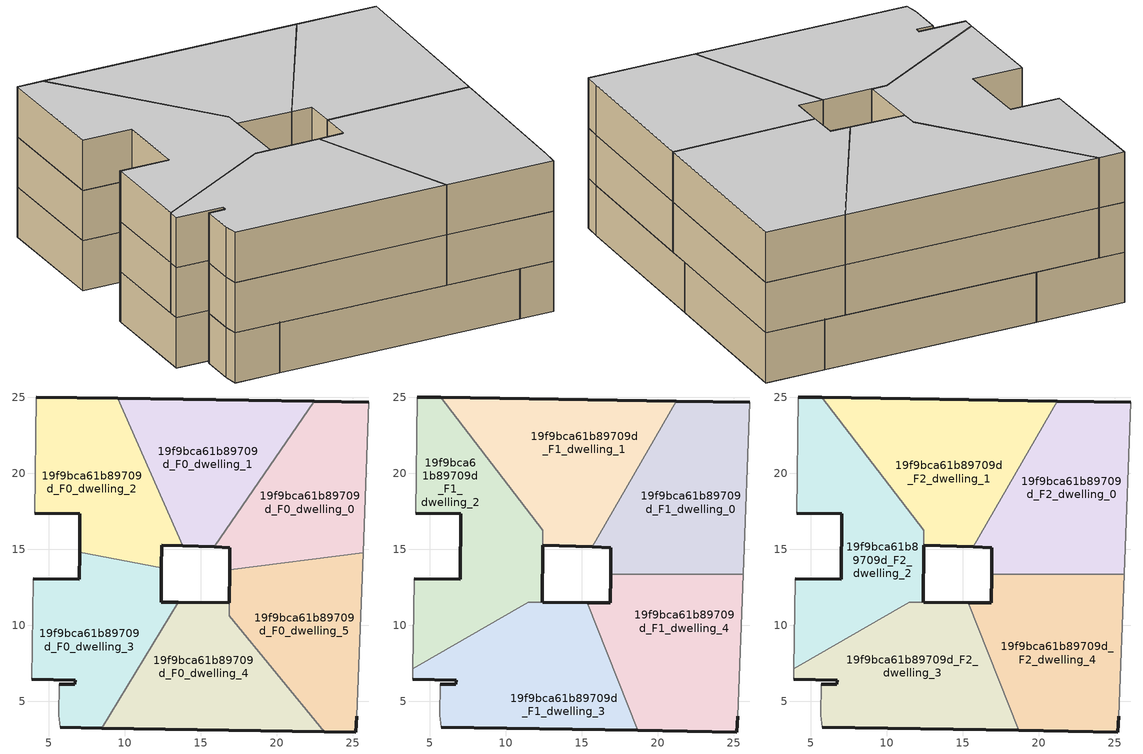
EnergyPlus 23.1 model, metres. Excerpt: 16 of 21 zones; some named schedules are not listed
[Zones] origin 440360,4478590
19f9bca61b89709d_F0_dwelling_0
 floor ground (EU_floor_Construction): 25.66,14.78 26.04,24.66 22.45,24.71 15.88,15.15 16.9,15.12 16.89,13.64 z0
 wall outside (EU_wall_Construction): 16.89,13.64 16.9,15.12 15.88,15.15 / 22.45,24.71 26.04,24.66 z0:3
 wall adiabatic (EU_wall_Construction): 26.04,24.66 25.66,14.78 z0:3
 wall to 19f9bca61b89709d_F0_dwelling_5 (EU_wall_Construction): 25.66,14.78 16.89,13.64 z0:3
 wall to 19f9bca61b89709d_F0_dwelling_1 (EU_wall_Construction): 15.88,15.15 22.45,24.71 z0:3
19f9bca61b89709d_F0_dwelling_1
 floor ground (EU_floor_Construction): 15.88,15.15 22.45,24.71 9.56,24.92 13.82,15.22 z0
 wall outside (EU_wall_Construction): 15.88,15.15 13.82,15.22 / 9.56,24.92 22.45,24.71 z0:3
 wall to 19f9bca61b89709d_F0_dwelling_2 (EU_wall_Construction): 13.82,15.22 9.56,24.92 z0:3
19f9bca61b89709d_F0_dwelling_2
 floor ground (EU_floor_Construction): 12.41,13.78 12.42,15.27 13.82,15.22 9.56,24.92 4.2,25.01 4.07,17.38 7.05,17.34 7.03,14.82 z0
 wall outside (EU_wall_Construction): 4.2,25.01 9.56,24.92 / 13.82,15.22 12.42,15.27 12.41,13.78 / 7.03,14.82 7.05,17.34 4.07,17.38 z0:3
 wall adiabatic (EU_wall_Construction): 4.07,17.38 4.2,25.01 z0:3
 wall to 19f9bca61b89709d_F0_dwelling_3 (EU_wall_Construction): 12.41,13.78 7.03,14.82 z0:3
19f9bca61b89709d_F0_dwelling_3
 floor ground (EU_floor_Construction): 8.49,3.25 13.52,11.51 12.41,11.52 12.41,13.78 7.03,14.82 7.02,13.03 4,13.06 3.99,12.98 3.88,6.45 6.74,6.39 6.72,6.13 5.71,6.13 5.67,4.08 5.78,3.29 z0
 wall outside (EU_wall_Construction): 4,13.06 7.02,13.03 7.03,14.82 / 12.41,13.78 12.41,11.52 13.52,11.51 / 8.49,3.25 5.78,3.29 / 5.71,6.13 6.72,6.13 6.74,6.39 3.88,6.45 z0:3
 wall adiabatic (EU_wall_Construction): 3.88,6.45 3.99,12.98 4,13.06 / 5.78,3.29 5.67,4.08 5.71,6.13 z0:3
 wall to 19f9bca61b89709d_F0_dwelling_4 (EU_wall_Construction): 13.52,11.51 8.49,3.25 z0:3
19f9bca61b89709d_F0_dwelling_4
 floor ground (EU_floor_Construction): 23.13,3.03 16.86,10.64 16.87,11.49 13.52,11.51 8.49,3.25 z0
 wall outside (EU_wall_Construction): 23.13,3.03 8.49,3.25 / 13.52,11.51 16.87,11.49 z0:3
 wall to 19f9bca61b89709d_F0_dwelling_5 (EU_wall_Construction): 16.87,11.49 16.87,10.64 23.13,3.03 z0:3
19f9bca61b89709d_F0_dwelling_5
 floor ground (EU_floor_Construction): 25.16,2.99 25.25,4.03 25.66,14.78 16.89,13.64 16.87,10.64 23.13,3.03 z0
 wall outside (EU_wall_Construction): 16.87,11.49 16.89,13.64 / 25.25,4.03 25.16,2.99 23.13,3.03 z0:3
 wall adiabatic (EU_wall_Construction): 25.66,14.78 25.25,4.03 z0:3
 roof outside (EU_roof_Construction): 16.89,13.35 16.87,10.64 23.13,3.03 16.86,10.64 z3
19f9bca61b89709d_F1_dwelling_0
 floor to 19f9bca61b89709d_F0_dwelling_0 (EU_floor_Construction): 25.66,14.78 26.04,24.66 22.45,24.71 15.88,15.15 16.9,15.12 16.89,13.64 z3
 floor to 19f9bca61b89709d_F0_dwelling_1 (EU_floor_Construction): 15.88,15.15 22.45,24.71 15.68,15.16 z3; 15.68,15.16 22.45,24.71 21.22,24.73 z3
 floor to 19f9bca61b89709d_F0_dwelling_5 (EU_floor_Construction): 25.61,13.35 25.66,14.78 16.89,13.64 16.89,13.35 z3
 wall outside (EU_wall_Construction): 16.89,13.35 16.9,15.12 15.68,15.16 / 21.22,24.73 26.04,24.66 z3:6
 wall adiabatic (EU_wall_Construction): 26.04,24.66 25.61,13.35 z3:6
 wall to 19f9bca61b89709d_F1_dwelling_4 (EU_wall_Construction): 25.61,13.35 16.89,13.35 z3:6
 wall to 19f9bca61b89709d_F1_dwelling_1 (EU_wall_Construction): 15.68,15.16 21.22,24.73 z3:6
19f9bca61b89709d_F1_dwelling_1
 floor to 19f9bca61b89709d_F0_dwelling_1 (EU_floor_Construction): 15.68,15.16 21.22,24.73 9.56,24.92 13.82,15.22 z3
 floor to 19f9bca61b89709d_F0_dwelling_2 (EU_floor_Construction): 13.82,15.22 9.56,24.92 5.74,24.98 12.42,16.25 12.42,15.27 z3
 wall outside (EU_wall_Construction): 5.74,24.98 21.22,24.73 / 15.68,15.16 12.42,15.27 z3:6
 wall to 19f9bca61b89709d_F1_dwelling_2 (EU_wall_Construction): 12.42,15.27 12.42,16.25 5.74,24.98 z3:6
19f9bca61b89709d_F1_dwelling_2
 floor to 19f9bca61b89709d_F0_dwelling_2 (EU_floor_Construction): 12.41,13.78 12.42,16.25 5.74,24.98 4.2,25.01 4.07,17.38 7.05,17.34 7.03,14.82 z3
 floor to 19f9bca61b89709d_F0_dwelling_3 (EU_floor_Construction): 12.41,11.52 12.41,13.78 7.03,14.82 7.02,13.03 4,13.06 3.99,12.98 3.9,7.14 11.48,11.53 z3
 wall outside (EU_wall_Construction): 4,13.06 7.02,13.03 7.05,17.34 4.07,17.38 / 4.2,25.01 5.74,24.98 / 12.42,15.27 12.41,11.52 z3:6
 wall adiabatic (EU_wall_Construction): 3.9,7.14 3.99,12.98 4,13.06 / 4.07,17.38 4.2,25.01 z3:6
 wall to 19f9bca61b89709d_F1_dwelling_3 (EU_wall_Construction): 12.41,11.52 11.48,11.53 3.9,7.14 z3:6
19f9bca61b89709d_F1_dwelling_3
 floor to 19f9bca61b89709d_F0_dwelling_3 (EU_floor_Construction): 8.49,3.25 13.52,11.51 11.48,11.53 3.9,7.14 3.88,6.45 6.74,6.39 6.72,6.13 5.71,6.13 5.67,4.08 5.77,3.29 z3
 floor to 19f9bca61b89709d_F0_dwelling_4 (EU_floor_Construction): 18.67,3.09 15.37,11.5 13.52,11.51 8.49,3.25 z3
 wall outside (EU_wall_Construction): 12.42,11.52 15.37,11.5 / 18.67,3.09 5.78,3.29 / 5.71,6.13 6.72,6.13 6.74,6.39 3.88,6.45 z3:6
 wall adiabatic (EU_wall_Construction): 5.78,3.29 5.67,4.08 5.71,6.13 / 3.88,6.45 3.9,7.14 z3:6
 wall to 19f9bca61b89709d_F1_dwelling_4 (EU_wall_Construction): 15.37,11.5 18.67,3.09 z3:6
19f9bca61b89709d_F1_dwelling_4
 floor to 19f9bca61b89709d_F0_dwelling_5 (EU_floor_Construction): 25.16,2.99 25.25,4.03 25.61,13.35 16.89,13.35 16.87,10.64 23.13,3.03 z3
 floor to 19f9bca61b89709d_F0_dwelling_4 (EU_floor_Construction): 23.13,3.03 16.86,10.64 16.87,11.49 15.37,11.5 18.67,3.09 z3
 wall outside (EU_wall_Construction): 15.37,11.5 16.87,11.49 16.89,13.35 / 25.25,4.03 25.16,2.99 18.67,3.09 z3:6
 wall adiabatic (EU_wall_Construction): 25.61,13.35 25.25,4.03 z3:6
19f9bca61b89709d_F2_dwelling_0
 floor to 19f9bca61b89709d_F1_dwelling_0 (EU_floor_Construction): 25.61,13.35 26.04,24.66 21.22,24.73 15.68,15.16 16.9,15.12 16.89,13.35 z6
 wall outside (EU_wall_Construction): 16.89,13.35 16.9,15.12 15.68,15.16 / 21.22,24.73 26.04,24.66 z6:9
 wall adiabatic (EU_wall_Construction): 26.04,24.66 25.61,13.35 z6:9
 wall to 19f9bca61b89709d_F2_dwelling_4 (EU_wall_Construction): 25.61,13.35 16.89,13.35 z6:9
 wall to 19f9bca61b89709d_F2_dwelling_1 (EU_wall_Construction): 15.68,15.16 21.22,24.73 z6:9
 ceiling to 19f9bca61b89709d_F3_dwelling_0 (EU_floor_Construction): 26.04,24.66 25.61,13.35 16.89,13.35 16.9,15.12 15.68,15.16 21.22,24.73 z9
19f9bca61b89709d_F2_dwelling_1
 floor to 19f9bca61b89709d_F1_dwelling_1 (EU_floor_Construction): 15.68,15.16 21.22,24.73 5.74,24.98 12.42,16.25 12.42,15.27 z6
 wall outside (EU_wall_Construction): 5.74,24.98 21.22,24.73 / 15.68,15.16 12.42,15.27 z6:9
 wall to 19f9bca61b89709d_F2_dwelling_2 (EU_wall_Construction): 12.42,15.27 12.42,16.25 5.74,24.98 z6:9
 ceiling to 19f9bca61b89709d_F3_dwelling_1 (EU_floor_Construction): 21.22,24.73 15.68,15.16 12.42,15.27 12.42,16.25 5.74,24.98 z9
19f9bca61b89709d_F2_dwelling_2
 floor to 19f9bca61b89709d_F1_dwelling_2 (EU_floor_Construction): 12.41,11.52 12.42,16.25 5.74,24.98 4.2,25.01 4.07,17.38 7.05,17.34 7.02,13.03 4,13.06 3.99,12.98 3.9,7.14 11.48,11.53 z6
 wall outside (EU_wall_Construction): 4,13.06 7.02,13.03 7.05,17.34 4.07,17.38 / 4.2,25.01 5.74,24.98 / 12.42,15.27 12.41,11.52 z6:9
 wall adiabatic (EU_wall_Construction): 3.9,7.14 3.99,12.98 4,13.06 / 4.07,17.38 4.2,25.01 z6:9
 wall to 19f9bca61b89709d_F2_dwelling_3 (EU_wall_Construction): 12.41,11.52 11.48,11.53 3.9,7.14 z6:9
 ceiling to 19f9bca61b89709d_F3_dwelling_2 (EU_floor_Construction): 5.74,24.98 12.42,16.25 12.41,11.52 11.48,11.53 3.9,7.14 3.99,12.98 4,13.06 7.02,13.03 7.05,17.34 4.07,17.38 4.2,25.01 z9
19f9bca61b89709d_F2_dwelling_3
 floor to 19f9bca61b89709d_F1_dwelling_3 (EU_floor_Construction): 18.67,3.09 15.37,11.5 11.48,11.53 3.9,7.14 3.88,6.45 6.74,6.39 6.72,6.13 5.71,6.13 5.67,4.08 5.77,3.29 z6
 wall outside (EU_wall_Construction): 12.42,11.52 15.37,11.5 / 18.67,3.09 5.78,3.29 / 5.71,6.13 6.72,6.13 6.74,6.39 3.88,6.45 z6:9
 wall adiabatic (EU_wall_Construction): 5.78,3.29 5.67,4.08 5.71,6.13 / 3.88,6.45 3.9,7.14 z6:9
 wall to 19f9bca61b89709d_F2_dwelling_4 (EU_wall_Construction): 15.37,11.5 18.67,3.09 z6:9
 ceiling to 19f9bca61b89709d_F3_dwelling_3 (EU_floor_Construction): 15.37,11.5 18.67,3.09 5.77,3.29 5.67,4.08 5.71,6.13 6.72,6.13 6.74,6.39 3.88,6.45 3.9,7.14 11.48,11.53 z9
19f9bca61b89709d_F2_dwelling_4
 floor to 19f9bca61b89709d_F1_dwelling_4 (EU_floor_Construction): 25.16,2.99 25.25,4.03 25.61,13.35 16.89,13.35 16.87,11.49 15.37,11.5 18.67,3.09 z6
 wall outside (EU_wall_Construction): 15.37,11.5 16.87,11.49 16.89,13.35 / 25.25,4.03 25.16,2.99 18.67,3.09 z6:9
 wall adiabatic (EU_wall_Construction): 25.61,13.35 25.25,4.03 z6:9
 ceiling to 19f9bca61b89709d_F3_dwelling_4 (EU_floor_Construction): 25.61,13.35 25.25,4.03 25.16,2.99 18.67,3.09 15.37,11.5 16.87,11.49 16.89,13.35 z9
[Building]
EU S2 Campaign: North Axis=0; Terrain=City; Solar Distribution=FullExterior
[Site:Location]
Madrid: Latitude=40.5; Longitude=-3.5; Time Zone=1; Elevation=609
[SizingPeriod:WeatherFileDays]
AnnualSizingPeriod: Begin Month=1; Begin Day of Month=1; End Month=12; End Day of Month=31; Day of Week for Start Day=Monday; Use Weather File Daylight Saving Period=No; Use Weather File Rain and Snow Indicators=No
[MATERIAL]
EU_InternalMass_Material: Roughness=MediumRough; Thickness=0.1; Conductivity=1; Density=1800; Specific Heat=900; Thermal Absorptance=0.9; Solar Absorptance=0.7; Visible Absorptance=0.7
[MATERIAL:NOMASS] Roughness=MediumRough; Thermal Absorptance=0.9; Solar Absorptance=0.7; Visible Absorptance=0.7
Name | Thermal Resistance
EU_wall_NoMass | 0.609216
EU_roof_NoMass | 0.513268
EU_floor_NoMass | 0.568163
[CONSTRUCTION]
EU_wall_Construction: EU_wall_NoMass
EU_roof_Construction: EU_roof_NoMass
EU_floor_Construction: EU_floor_NoMass
EU_InternalMass_Construction: EU_InternalMass_Material
[ZONE] Type=1; Multiplier=1; Ceiling Height=autocalculate; Floor Area=autocalculate; Part of Total Floor Area=Yes
Name | Volume
19f9bca61b89709d_F0_dwelling_0 | 216.52
19f9bca61b89709d_F1_dwelling_0 | 259.833
19f9bca61b89709d_F2_dwelling_0 | 259.834
19f9bca61b89709d_F0_dwelling_1 | 216.54
19f9bca61b89709d_F1_dwelling_1 | 260.974
19f9bca61b89709d_F2_dwelling_1 | 260.978
19f9bca61b89709d_F0_dwelling_2 | 216.524
19f9bca61b89709d_F1_dwelling_2 | 259.446
19f9bca61b89709d_F2_dwelling_2 | 259.448
19f9bca61b89709d_F0_dwelling_3 | 216.532
19f9bca61b89709d_F1_dwelling_3 | 259.05
19f9bca61b89709d_F2_dwelling_3 | 259.052
19f9bca61b89709d_F0_dwelling_4 | 217.404
19f9bca61b89709d_F1_dwelling_4 | 259.815
19f9bca61b89709d_F2_dwelling_4 | 259.849
19f9bca61b89709d_F0_dwelling_5 | 215.622
[INTERNALMASS] Construction=EU_InternalMass_Construction
Name | Zone or ZoneList | Surface Area
19f9bca61b89709d_F0_dwelling_0_EU_InternalMass | 19f9bca61b89709d_F0_dwelling_0 | 72.1732
19f9bca61b89709d_F0_dwelling_1_EU_InternalMass | 19f9bca61b89709d_F0_dwelling_1 | 72.1801
19f9bca61b89709d_F0_dwelling_2_EU_InternalMass | 19f9bca61b89709d_F0_dwelling_2 | 72.1747
19f9bca61b89709d_F0_dwelling_3_EU_InternalMass | 19f9bca61b89709d_F0_dwelling_3 | 72.1774
19f9bca61b89709d_F0_dwelling_4_EU_InternalMass | 19f9bca61b89709d_F0_dwelling_4 | 72.469
19f9bca61b89709d_F0_dwelling_5_EU_InternalMass | 19f9bca61b89709d_F0_dwelling_5 | 71.883
19f9bca61b89709d_F1_dwelling_0_EU_InternalMass | 19f9bca61b89709d_F1_dwelling_0 | 86.6112
19f9bca61b89709d_F1_dwelling_1_EU_InternalMass | 19f9bca61b89709d_F1_dwelling_1 | 86.9924
19f9bca61b89709d_F1_dwelling_2_EU_InternalMass | 19f9bca61b89709d_F1_dwelling_2 | 86.4841
19f9bca61b89709d_F1_dwelling_3_EU_InternalMass | 19f9bca61b89709d_F1_dwelling_3 | 86.3487
19f9bca61b89709d_F1_dwelling_4_EU_InternalMass | 19f9bca61b89709d_F1_dwelling_4 | 86.6162
19f9bca61b89709d_F2_dwelling_0_EU_InternalMass | 19f9bca61b89709d_F2_dwelling_0 | 86.6112
19f9bca61b89709d_F2_dwelling_1_EU_InternalMass | 19f9bca61b89709d_F2_dwelling_1 | 86.9924
19f9bca61b89709d_F2_dwelling_2_EU_InternalMass | 19f9bca61b89709d_F2_dwelling_2 | 86.4841
19f9bca61b89709d_F2_dwelling_3_EU_InternalMass | 19f9bca61b89709d_F2_dwelling_3 | 86.3487
19f9bca61b89709d_F2_dwelling_4_EU_InternalMass | 19f9bca61b89709d_F2_dwelling_4 | 86.6162
[OTHEREQUIPMENT] Fuel Type=Electricity; Design Level Calculation Method=Watts/Area; Power per Zone Floor Area=1; Fraction Latent=0; Fraction Radiant=0; Fraction Lost=0; Carbon Dioxide Generation Rate=0; EndUse Subcategory=EU_Step8_InternalGains
Name | Zone or ZoneList or Space or SpaceList | Schedule
EU_Step8_InternalGain_19f9bca61b89709d_F0_dwelling_0_f000 | 19f9bca61b89709d_F0_dwelling_0 | EU_Step8_GainSchedule_19f9bca61b89709d_F0_dwelling_0_f000
EU_Step8_InternalGain_19f9bca61b89709d_F0_dwelling_1_f000 | 19f9bca61b89709d_F0_dwelling_1 | EU_Step8_GainSchedule_19f9bca61b89709d_F0_dwelling_1_f000
EU_Step8_InternalGain_19f9bca61b89709d_F0_dwelling_2_f000 | 19f9bca61b89709d_F0_dwelling_2 | EU_Step8_GainSchedule_19f9bca61b89709d_F0_dwelling_2_f000
EU_Step8_InternalGain_19f9bca61b89709d_F0_dwelling_3_f000 | 19f9bca61b89709d_F0_dwelling_3 | EU_Step8_GainSchedule_19f9bca61b89709d_F0_dwelling_3_f000
EU_Step8_InternalGain_19f9bca61b89709d_F0_dwelling_4_f000 | 19f9bca61b89709d_F0_dwelling_4 | EU_Step8_GainSchedule_19f9bca61b89709d_F0_dwelling_4_f000
EU_Step8_InternalGain_19f9bca61b89709d_F0_dwelling_5_f000 | 19f9bca61b89709d_F0_dwelling_5 | EU_Step8_GainSchedule_19f9bca61b89709d_F0_dwelling_5_f000
EU_Step8_InternalGain_19f9bca61b89709d_F1_dwelling_0_f000 | 19f9bca61b89709d_F1_dwelling_0 | EU_Step8_GainSchedule_19f9bca61b89709d_F1_dwelling_0_f000
EU_Step8_InternalGain_19f9bca61b89709d_F1_dwelling_1_f000 | 19f9bca61b89709d_F1_dwelling_1 | EU_Step8_GainSchedule_19f9bca61b89709d_F1_dwelling_1_f000
EU_Step8_InternalGain_19f9bca61b89709d_F1_dwelling_2_f000 | 19f9bca61b89709d_F1_dwelling_2 | EU_Step8_GainSchedule_19f9bca61b89709d_F1_dwelling_2_f000
EU_Step8_InternalGain_19f9bca61b89709d_F1_dwelling_3_f000 | 19f9bca61b89709d_F1_dwelling_3 | EU_Step8_GainSchedule_19f9bca61b89709d_F1_dwelling_3_f000
EU_Step8_InternalGain_19f9bca61b89709d_F1_dwelling_4_f000 | 19f9bca61b89709d_F1_dwelling_4 | EU_Step8_GainSchedule_19f9bca61b89709d_F1_dwelling_4_f000
EU_Step8_InternalGain_19f9bca61b89709d_F2_dwelling_0_f000 | 19f9bca61b89709d_F2_dwelling_0 | EU_Step8_GainSchedule_19f9bca61b89709d_F2_dwelling_0_f000
EU_Step8_InternalGain_19f9bca61b89709d_F2_dwelling_1_f000 | 19f9bca61b89709d_F2_dwelling_1 | EU_Step8_GainSchedule_19f9bca61b89709d_F2_dwelling_1_f000
EU_Step8_InternalGain_19f9bca61b89709d_F2_dwelling_2_f000 | 19f9bca61b89709d_F2_dwelling_2 | EU_Step8_GainSchedule_19f9bca61b89709d_F2_dwelling_2_f000
EU_Step8_InternalGain_19f9bca61b89709d_F2_dwelling_3_f000 | 19f9bca61b89709d_F2_dwelling_3 | EU_Step8_GainSchedule_19f9bca61b89709d_F2_dwelling_3_f000
EU_Step8_InternalGain_19f9bca61b89709d_F2_dwelling_4_f000 | 19f9bca61b89709d_F2_dwelling_4 | EU_Step8_GainSchedule_19f9bca61b89709d_F2_dwelling_4_f000
[ZONEVENTILATION:DESIGNFLOWRATE] Schedule=EU_AlwaysOn; Design Flow Rate Calculation Method=AirChanges/Hour; Air Changes per Hour=0.752966; Ventilation Type=Natural; Fan Pressure Rise=0; Fan Total Efficiency=1; Constant Term Coefficient=1; Temperature Term Coefficient=0; Velocity Term Coefficient=0; Velocity Squared Term Coefficient=0; Minimum Indoor Temperature=-100; Maximum Indoor Temperature=100; Delta Temperature=-100; Minimum Outdoor Temperature=-100; Maximum Outdoor Temperature=100; Maximum Wind Speed=40
Name | Zone or ZoneList or Space or SpaceList
EU_ConstantAir_19f9bca61b89709d_F0_dwelling_0 | 19f9bca61b89709d_F0_dwelling_0
EU_ConstantAir_19f9bca61b89709d_F0_dwelling_1 | 19f9bca61b89709d_F0_dwelling_1
EU_ConstantAir_19f9bca61b89709d_F0_dwelling_2 | 19f9bca61b89709d_F0_dwelling_2
EU_ConstantAir_19f9bca61b89709d_F0_dwelling_3 | 19f9bca61b89709d_F0_dwelling_3
EU_ConstantAir_19f9bca61b89709d_F0_dwelling_4 | 19f9bca61b89709d_F0_dwelling_4
EU_ConstantAir_19f9bca61b89709d_F0_dwelling_5 | 19f9bca61b89709d_F0_dwelling_5
EU_ConstantAir_19f9bca61b89709d_F1_dwelling_0 | 19f9bca61b89709d_F1_dwelling_0
EU_ConstantAir_19f9bca61b89709d_F1_dwelling_1 | 19f9bca61b89709d_F1_dwelling_1
EU_ConstantAir_19f9bca61b89709d_F1_dwelling_2 | 19f9bca61b89709d_F1_dwelling_2
EU_ConstantAir_19f9bca61b89709d_F1_dwelling_3 | 19f9bca61b89709d_F1_dwelling_3
EU_ConstantAir_19f9bca61b89709d_F1_dwelling_4 | 19f9bca61b89709d_F1_dwelling_4
EU_ConstantAir_19f9bca61b89709d_F2_dwelling_0 | 19f9bca61b89709d_F2_dwelling_0
EU_ConstantAir_19f9bca61b89709d_F2_dwelling_1 | 19f9bca61b89709d_F2_dwelling_1
EU_ConstantAir_19f9bca61b89709d_F2_dwelling_2 | 19f9bca61b89709d_F2_dwelling_2
EU_ConstantAir_19f9bca61b89709d_F2_dwelling_3 | 19f9bca61b89709d_F2_dwelling_3
EU_ConstantAir_19f9bca61b89709d_F2_dwelling_4 | 19f9bca61b89709d_F2_dwelling_4
[HVACTEMPLATE:THERMOSTAT] Constant Heating Setpoint=20; Constant Cooling Setpoint=50
EU_HeatOnly_19f9bca61b89709d_F0_dwelling_0; EU_HeatOnly_19f9bca61b89709d_F0_dwelling_1; EU_HeatOnly_19f9bca61b89709d_F0_dwelling_2; EU_HeatOnly_19f9bca61b89709d_F0_dwelling_3; EU_HeatOnly_19f9bca61b89709d_F0_dwelling_4; EU_HeatOnly_19f9bca61b89709d_F0_dwelling_5; EU_HeatOnly_19f9bca61b89709d_F1_dwelling_0; EU_HeatOnly_19f9bca61b89709d_F1_dwelling_1; EU_HeatOnly_19f9bca61b89709d_F1_dwelling_2; EU_HeatOnly_19f9bca61b89709d_F1_dwelling_3; EU_HeatOnly_19f9bca61b89709d_F1_dwelling_4; EU_HeatOnly_19f9bca61b89709d_F2_dwelling_0; EU_HeatOnly_19f9bca61b89709d_F2_dwelling_1; EU_HeatOnly_19f9bca61b89709d_F2_dwelling_2; EU_HeatOnly_19f9bca61b89709d_F2_dwelling_3; EU_HeatOnly_19f9bca61b89709d_F2_dwelling_4; EU_HeatOnly_19f9bca61b89709d_F3_dwelling_0; EU_HeatOnly_19f9bca61b89709d_F3_dwelling_1; EU_HeatOnly_19f9bca61b89709d_F3_dwelling_2; EU_HeatOnly_19f9bca61b89709d_F3_dwelling_3; EU_HeatOnly_19f9bca61b89709d_F3_dwelling_4
[HVACTEMPLATE:ZONE:IDEALLOADSAIRSYSTEM] System Availability Schedule=EU_AlwaysOn; Maximum Heating Supply Air Temperature=50; Minimum Cooling Supply Air Temperature=13; Maximum Heating Supply Air Humidity Ratio=0.0156; Minimum Cooling Supply Air Humidity Ratio=0.0077; Heating Limit=NoLimit; Cooling Limit=NoLimit; Heating Availability Schedule=EU_AlwaysOn; Cooling Availability Schedule=EU_CoolingOff; Dehumidification Control Type=ConstantSensibleHeatRatio; Cooling Sensible Heat Ratio=0.7; Dehumidification Setpoint=60; Humidification Control Type=None; Humidification Setpoint=30; Outdoor Air Method=None; Outdoor Air Flow Rate per Person=0.00944; Outdoor Air Flow Rate per Zone Floor Area=0; Outdoor Air Flow Rate per Zone=0; Demand Controlled Ventilation Type=None; Outdoor Air Economizer Type=NoEconomizer; Heat Recovery Type=None; Sensible Heat Recovery Effectiveness=0.7; Latent Heat Recovery Effectiveness=0.65
Name | Template Thermostat
19f9bca61b89709d_F0_dwelling_0 | EU_HeatOnly_19f9bca61b89709d_F0_dwelling_0
19f9bca61b89709d_F0_dwelling_1 | EU_HeatOnly_19f9bca61b89709d_F0_dwelling_1
